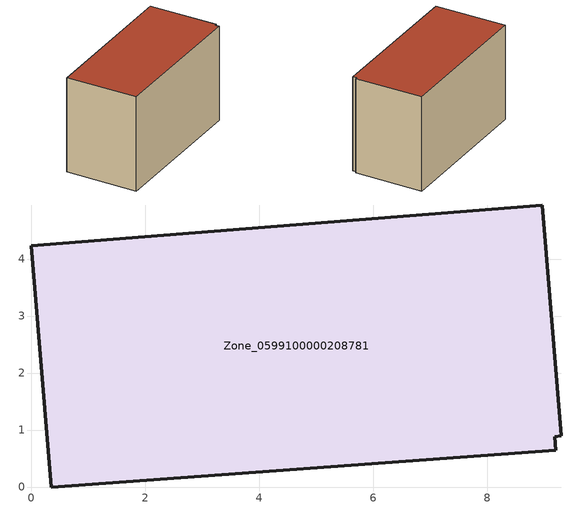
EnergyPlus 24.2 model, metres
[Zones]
Zone_0599100000208781
 floor ground (C_G): 0,4.24 8.97,4.95 9.3,0.9 9.19,0.88 9.21,0.64 0.35,0 z0
 wall outside (C_F): 8.97,4.95 0,4.24 0.35,0 9.21,0.64 9.19,0.88 9.3,0.9 8.97,4.95 z0:5.77
 roof outside (C_R): 9.21,0.64 9.19,0.88 9.3,0.9 8.97,4.95 0,4.24 0.35,0 z5.77
[BUILDING]
Pand.0599100000208781: North Axis=0; Terrain=City; Loads Convergence Tolerance Value=0.04; Temperature Convergence Tolerance Value=0.4; Solar Distribution=FullExterior; Maximum Number of Warmup Days=25; Minimum Number of Warmup Days=1
[Site:Location]
Rotterdam.The.Hague.AP_ZH_NLD Design_Conditions: Latitude=51.96; Longitude=4.45; Time Zone=1; Elevation=-4.5
[SITE:GROUNDTEMPERATURE:BUILDINGSURFACE]
18, 18, 18, 18, 18, 18, 18, 18, 18, 18, 18, 18
[MATERIAL] Thermal Absorptance=0.9; Solar Absorptance=0.7; Visible Absorptance=0.7
Name | Roughness | Thickness | Conductivity | Density | Specific Heat
G.TI.1946-1964 | MediumSmooth | 0.15 | 1 | 540 | 1210
F.TI.1946-1964 | Rough | 0.3 | 0.857143 | 1920 | 840
R.TI.1946-1964 | MediumRough | 0.2 | 0.277778 | 1500 | 1000
[CONSTRUCTION]
C_G: G.TI.1946-1964
C_F: F.TI.1946-1964
C_R: R.TI.1946-1964
[ZONE]
Zone_0599100000208781: Type=1; Multiplier=1; Ceiling Height=Autocalculate; Volume=Autocalculate; Floor Area=autocalculate; Part of Total Floor Area=Yes
[ZONEINFILTRATION:DESIGNFLOWRATE]
Infil_Zone_0599100000208781: Zone or ZoneList or Space or SpaceList=Zone_0599100000208781; Schedule=AlwaysOn; Design Flow Rate Calculation Method=Flow/Area; Flow Rate per Floor Area=0.003; Constant Term Coefficient=1; Temperature Term Coefficient=0; Velocity Term Coefficient=0; Velocity Squared Term Coefficient=0
[HVACTEMPLATE:ZONE:IDEALLOADSAIRSYSTEM]
Zone_0599100000208781: Maximum Heating Supply Air Temperature=50; Minimum Cooling Supply Air Temperature=13; Maximum Heating Supply Air Humidity Ratio=0.0156; Minimum Cooling Supply Air Humidity Ratio=0.0077; Heating Limit=NoLimit; Cooling Limit=NoLimit; Dehumidification Control Type=ConstantSensibleHeatRatio; Cooling Sensible Heat Ratio=0.7; Dehumidification Setpoint=60; Humidification Control Type=None; Humidification Setpoint=30; Outdoor Air Method=None; Outdoor Air Flow Rate per Person=0.00944; Outdoor Air Flow Rate per Zone Floor Area=0; Outdoor Air Flow Rate per Zone=0; Demand Controlled Ventilation Type=None; Outdoor Air Economizer Type=NoEconomizer; Heat Recovery Type=None; Sensible Heat Recovery Effectiveness=0.7; Latent Heat Recovery Effectiveness=0.65
[ZONECONTROL:THERMOSTAT]
ThermostatControl_Zone_0599100000208781: Zone or ZoneList=Zone_0599100000208781; Control Type Schedule=DualSetpointControlType; Control 1=Thermostat_Zone_0599100000208781; Temperature Difference Between Cutout And Setpoint=0
[THERMOSTATSETPOINT:DUALSETPOINT]
Thermostat_Zone_0599100000208781: Heating Setpoint Temperature Schedule=HeatingSetpoint_Zone_0599100000208781; Cooling Setpoint Temperature Schedule=CoolingSetpoint_Zone_0599100000208781
[SCHEDULE:COMPACT]
HeatingSetpoint_Zone_0599100000208781: Through: 12/31, For: AllDays, Until: 24:00, 21
CoolingSetpoint_Zone_0599100000208781: Through: 12/31, For: AllDays, Until: 24:00, 24
DualSetpointControlType: Through: 12/31, For: AllDays, Until: 24:00, 4
AlwaysOn: Through: 12/31, For: AllDays, Until: 24:00, 1
